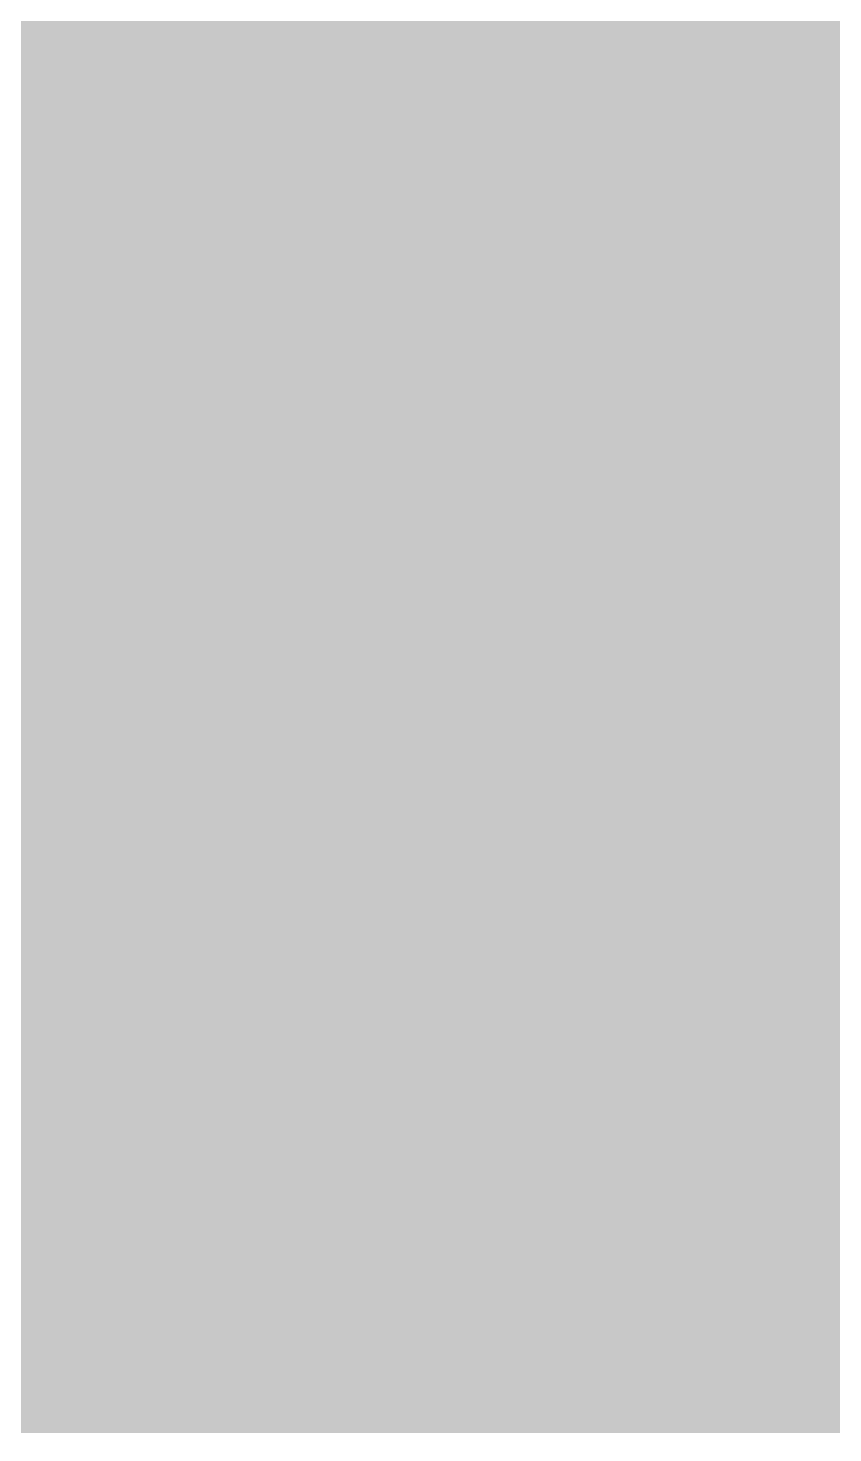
# Model space of a CAD drawing. Header units: millimetres. Extents: x 35787 to 244346, y -8553 to 29000.
# Drawn here: x 155727.2939 to 155727.3667, y 12125 to 12125.127 of the extents above; entities that cross this region are included whole.
import ezdxf

# ---------------------------------------------------------------- set-up
doc = ezdxf.new("R2010")
doc.units = ezdxf.units.MM
doc.layers.add('A-DOOR-3', color=7, linetype='Continuous', lineweight=5, true_color=0xaaaaaa)
doc.layers.add('A-DOOR-FRAM-3', color=7, linetype='Continuous', lineweight=5, true_color=0xe2e2e2)
doc.layers.add('I-WALL-7', color=7, linetype='Continuous', lineweight=5)

# ---------------------------------------------------------------- blocks, each defined once
blk = doc.blocks.new('110_Дверь_СКБ_2Ст - Д-2 1450x2100h_Лестничная клетка EIS60-31891763-1_2_2_птичка')
at = {"layer": 'A-DOOR-FRAM-3'}
blk.add_hatch(color=256, dxfattribs=at).paths.add_polyline_path([(-687.5, -11), (-672.5, -11), (-672.5, 30), (-687.5, 30)])

msp = doc.modelspace()

# ---------------------------------------------------------------- hatches: boundary and pattern name
at = {"layer": 'I-WALL-7'}
h = msp.add_hatch(dxfattribs=at)
h.set_pattern_fill('FP_92', color=256, style=0, pattern_type=2)
h.set_pattern_definition([(45, (117336.4, 0), (-285.123, 285.123), []), (45, (117621.53, 0), (-285.123, 285.123), [504.031, -100.806, 16.764, -84.042])])
h.paths.add_polyline_path([(155727.40625, 11200.00001), (155727.40625, 12125.00001), (155606.40625, 12125.00001), (155606.40625, 11200.00001)])
h.paths.add_polyline_path([(155606.40625, 13525.00001), (155727.40625, 13525.00001), (155727.40625, 15200), (155606.40625, 15200), (155606.40625, 13550.00001)])

# ---------------------------------------------------------------- block references
at = {"layer": 'A-DOOR-3', "rotation": 89.99999999999991}
msp.add_blockref('110_Дверь_СКБ_2Ст - Д-2 1450x2100h_Лестничная клетка EIS60-31891763-1_2_2_птичка', (155716.40625, 12812.50001), dxfattribs=at)

doc.saveas('drawing.dxf')
